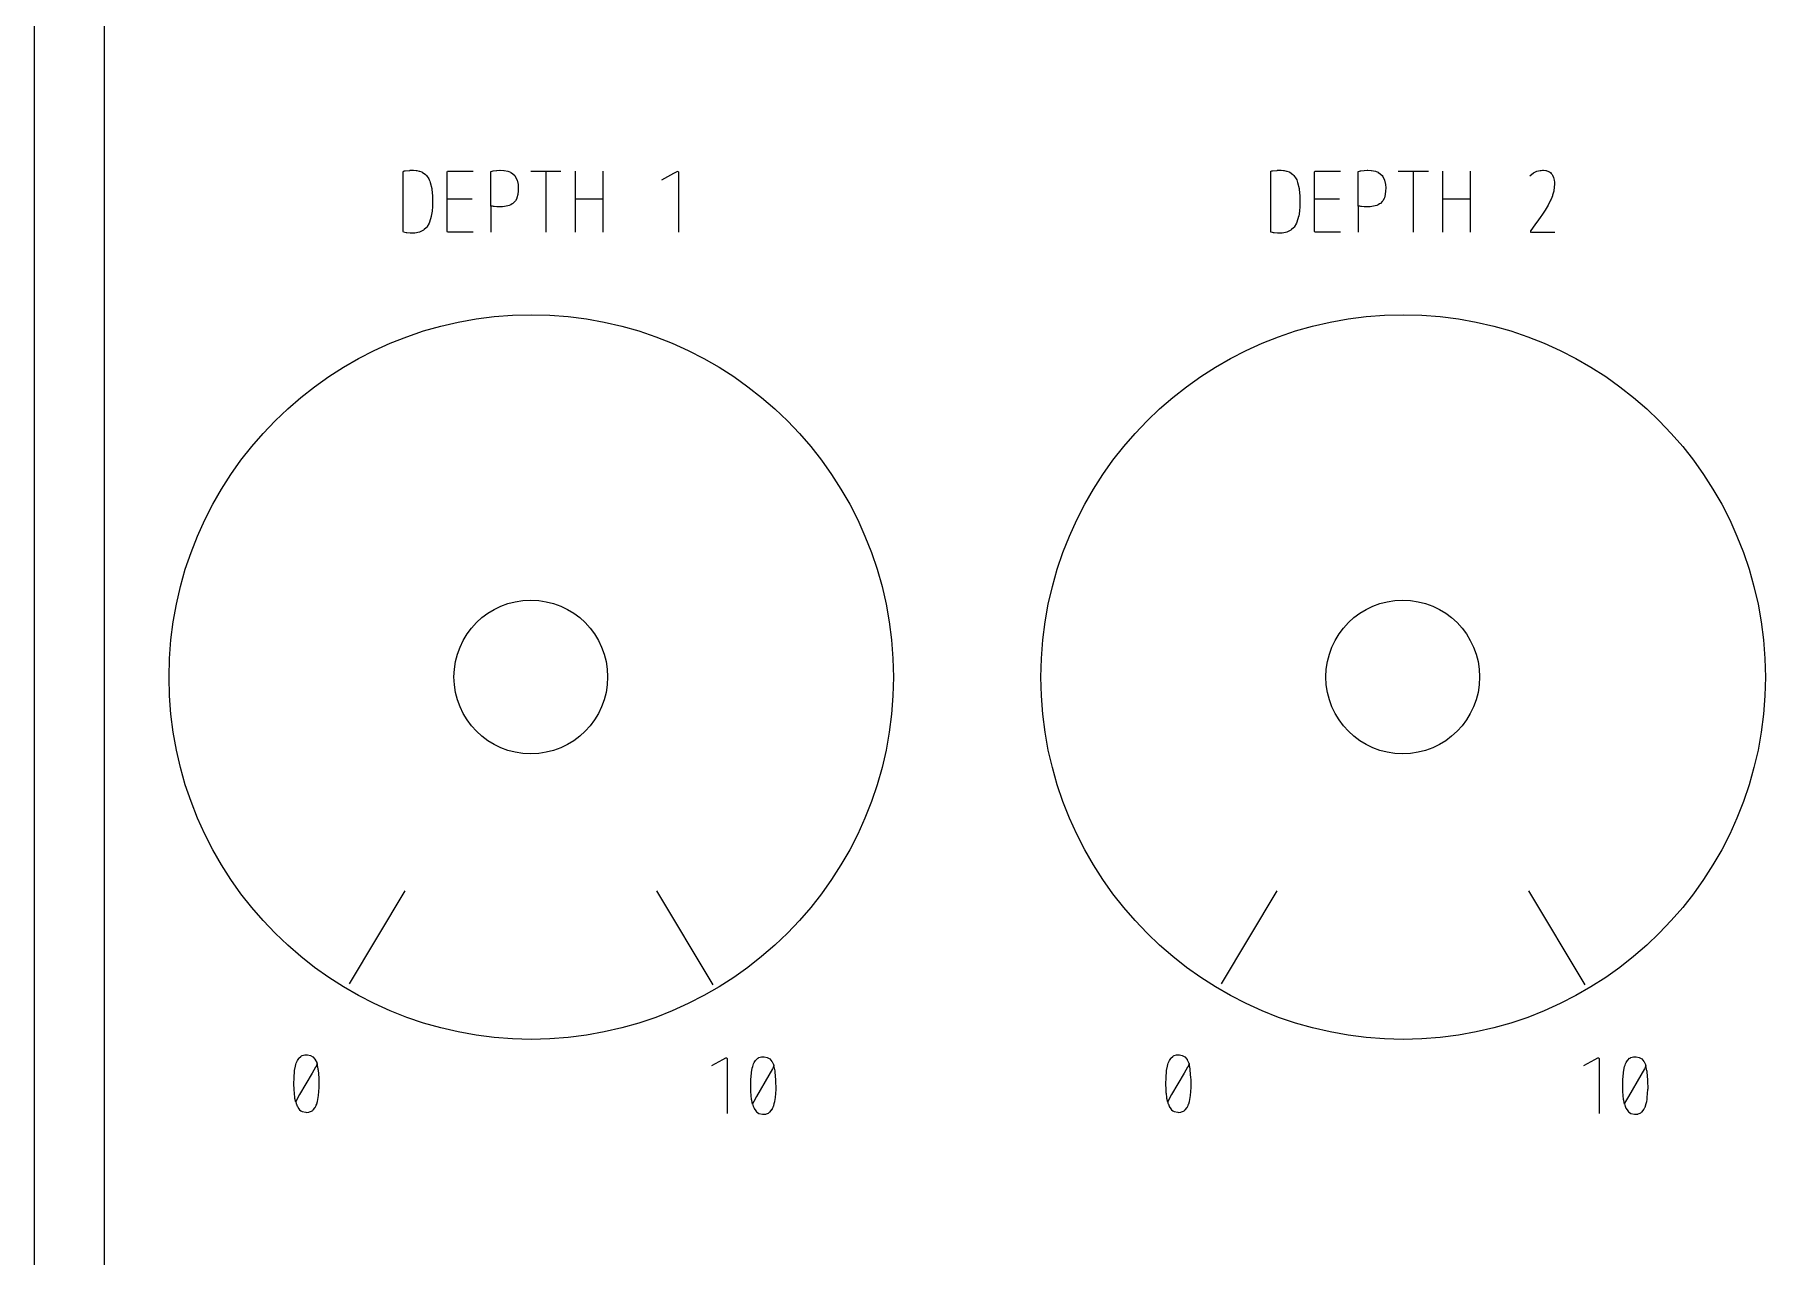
# Model space of a CAD drawing. Header units: millimetres. Extents: x 0 to 162, y -1 to 222.
# Drawn here: x 0 to 78.8, y 111 to 166.6 of the extents above; entities that cross this region are included whole.
import ezdxf

# ---------------------------------------------------------------- set-up
doc = ezdxf.new("R2010")
doc.units = ezdxf.units.MM
doc.layers.add('Gravur', color=7, linetype='CONTINUOUS')
doc.layers.add('Kontur', color=7, linetype='CONTINUOUS')

msp = doc.modelspace()

# ---------------------------------------------------------------- linework, layer by layer
at = {"layer": 'Gravur', "color": 255, "linetype": 'CONTINUOUS'}
for p, q in [((3.16416, 222.254), (3.17584, -0.946)), ((16.79481, 160.36377), (16.79713, 160.38865)), ((16.7949, 160.36113), (16.79481, 160.36377)), ((16.79481, 160.36377), (16.79481, 160.36377)), ((16.79592, 160.33879), (16.7949, 160.36113)), ((16.79592, 160.2171), (16.79592, 160.33879)), ((16.79592, 159.78923), (16.79592, 160.2171)), ((16.79713, 160.38865), (16.79873, 160.3929)), ((16.79873, 160.3929), (16.79908, 160.39361)), ((16.79908, 160.39361), (16.79945, 160.3943)), ((16.79945, 160.3943), (16.81568, 160.40633)), ((16.79945, 160.3943), (16.79945, 160.3943)), ((16.81568, 160.40633), (16.84046, 160.41198)), ((16.84046, 160.41198), (16.86151, 160.41404)), ((16.84046, 160.41198), (16.84046, 160.41198)), ((16.86151, 160.41404), (16.87835, 160.41563)), ((16.87835, 160.41563), (17.08024, 160.43509)), ((17.08024, 160.43509), (17.0921, 160.43628)), ((17.0921, 160.43628), (17.10496, 160.43766)), ((17.0921, 160.43628), (17.0921, 160.43628)), ((17.10496, 160.43766), (17.1178, 160.43915)), ((17.1178, 160.43915), (17.25201, 160.44446)), ((17.25201, 160.44446), (17.26454, 160.44403)), ((17.26454, 160.44403), (17.26454, 160.44403)), ((17.26454, 160.44403), (17.38538, 160.43293)), ((17.38538, 160.43293), (17.40829, 160.42939)), ((17.40829, 160.42939), (17.51878, 160.40484)), ((17.51878, 160.40484), (17.53093, 160.40131)), ((17.53093, 160.40131), (17.53093, 160.40131)), ((17.53093, 160.40131), (17.63887, 160.36126)), ((17.63887, 160.36126), (17.65952, 160.35151)), ((17.65952, 160.35151), (17.80158, 160.25405)), ((17.80158, 160.25405), (17.81906, 160.23735)), ((17.81906, 160.23735), (17.83587, 160.22005)), ((17.83587, 160.22005), (17.85203, 160.20216)), ((17.85203, 160.20216), (17.85203, 160.20216)), ((17.85203, 160.20216), (17.95246, 160.05453)), ((17.95246, 160.05453), (17.97909, 160.00044)), ((18.79717, 160.35842), (18.80391, 160.39708)), ((18.79717, 160.2485), (18.79717, 160.35842)), ((18.79717, 159.79708), (18.79717, 160.2485)), ((18.80391, 160.39708), (18.88353, 160.4016)), ((18.88353, 160.4016), (19.10728, 160.4016)), ((19.10728, 160.4016), (19.97481, 160.4016)), ((20.77562, 160.32278), (20.78137, 160.37318)), ((20.77591, 160.31696), (20.77562, 160.32278)), ((20.77562, 160.32278), (20.77562, 160.32278)), ((20.7788, 160.27206), (20.77591, 160.31696)), ((20.7788, 159.97765), (20.7788, 160.27206)), ((20.78137, 160.37318), (20.78554, 160.37964)), ((20.78554, 160.37964), (20.8366, 160.40243)), ((20.8366, 160.40243), (20.84241, 160.40365)), ((20.84241, 160.40365), (20.88931, 160.41119)), ((20.84241, 160.40365), (20.84241, 160.40365)), ((20.88931, 160.41119), (20.89656, 160.41237)), ((20.89656, 160.41237), (21.0454, 160.43269)), ((21.0454, 160.43269), (21.05897, 160.43394)), ((21.05897, 160.43394), (21.18848, 160.44066)), ((21.05897, 160.43394), (21.05897, 160.43394)), ((21.18848, 160.44066), (21.21452, 160.44085)), ((21.21452, 160.44085), (21.37112, 160.43373)), ((21.37112, 160.43373), (21.38855, 160.43188)), ((21.38855, 160.43188), (21.38855, 160.43188)), ((21.38855, 160.43188), (21.56184, 160.39731)), ((21.56184, 160.39731), (21.59529, 160.38637)), ((21.59529, 160.38637), (21.68315, 160.34843)), ((21.68315, 160.34843), (21.69263, 160.34345)), ((21.69263, 160.34345), (21.69263, 160.34345)), ((21.69263, 160.34345), (21.77277, 160.29264)), ((21.77277, 160.29264), (21.78764, 160.28114)), ((21.78764, 160.28114), (21.87399, 160.19391)), ((21.87399, 160.19391), (21.89791, 160.16124)), ((21.89791, 160.16124), (21.89791, 160.16124)), ((21.89791, 160.16124), (21.98123, 159.98941)), ((22.59948, 160.4016), (23.97731, 160.4016)), ((23.29036, 160.39767), (23.29036, 157.61846)), ((24.62429, 160.4016), (24.62429, 157.61846)), ((25.88043, 160.4016), (25.88043, 157.61846)), ((28.57577, 160.00513), (29.12533, 160.30962)), ((29.12533, 160.30962), (29.2745, 160.38504)), ((29.2745, 160.38504), (29.32391, 160.39135)), ((29.32391, 160.39135), (29.33338, 160.35057)), ((29.33338, 160.35057), (29.33338, 160.2328)), ((29.33338, 160.2328), (29.33338, 159.73035)), ((56.30881, 160.36377), (56.31113, 160.38865)), ((56.3089, 160.36113), (56.30881, 160.36377)), ((56.30881, 160.36377), (56.30881, 160.36377)), ((56.30992, 160.33879), (56.3089, 160.36113)), ((56.30992, 160.2171), (56.30992, 160.33879)), ((56.30992, 159.78923), (56.30992, 160.2171)), ((56.31113, 160.38865), (56.31273, 160.3929)), ((56.31273, 160.3929), (56.31308, 160.39361)), ((56.31308, 160.39361), (56.31345, 160.3943)), ((56.31345, 160.3943), (56.32968, 160.40633)), ((56.31345, 160.3943), (56.31345, 160.3943)), ((56.32968, 160.40633), (56.35446, 160.41198)), ((56.35446, 160.41198), (56.37551, 160.41404)), ((56.35446, 160.41198), (56.35446, 160.41198)), ((56.37551, 160.41404), (56.39235, 160.41563)), ((56.39235, 160.41563), (56.59424, 160.43509)), ((56.59424, 160.43509), (56.6061, 160.43628)), ((56.6061, 160.43628), (56.61896, 160.43766)), ((56.6061, 160.43628), (56.6061, 160.43628)), ((56.61896, 160.43766), (56.6318, 160.43915)), ((56.6318, 160.43915), (56.76601, 160.44446)), ((56.76601, 160.44446), (56.77854, 160.44403)), ((56.77854, 160.44403), (56.77854, 160.44403)), ((56.77854, 160.44403), (56.89938, 160.43293)), ((56.89938, 160.43293), (56.92229, 160.42939)), ((56.92229, 160.42939), (57.03278, 160.40484)), ((57.03278, 160.40484), (57.04493, 160.40131)), ((57.04493, 160.40131), (57.04493, 160.40131)), ((57.04493, 160.40131), (57.15287, 160.36126)), ((57.15287, 160.36126), (57.17352, 160.35151)), ((57.17352, 160.35151), (57.31558, 160.25405)), ((57.31558, 160.25405), (57.33306, 160.23735)), ((57.33306, 160.23735), (57.34987, 160.22005)), ((57.34987, 160.22005), (57.36603, 160.20216)), ((57.36603, 160.20216), (57.36603, 160.20216)), ((57.36603, 160.20216), (57.46646, 160.05453)), ((57.46646, 160.05453), (57.49309, 160.00044)), ((58.31117, 160.35842), (58.31791, 160.39708)), ((58.31117, 160.2485), (58.31117, 160.35842)), ((58.31117, 159.79708), (58.31117, 160.2485)), ((58.31791, 160.39708), (58.39753, 160.4016)), ((58.39753, 160.4016), (58.62128, 160.4016)), ((58.62128, 160.4016), (59.48881, 160.4016)), ((60.28962, 160.32278), (60.29537, 160.37318)), ((60.28991, 160.31696), (60.28962, 160.32278)), ((60.28962, 160.32278), (60.28962, 160.32278)), ((60.2928, 160.27206), (60.28991, 160.31696)), ((60.2928, 159.97765), (60.2928, 160.27206)), ((60.29537, 160.37318), (60.29954, 160.37964)), ((60.29954, 160.37964), (60.3506, 160.40243)), ((60.3506, 160.40243), (60.35641, 160.40365)), ((60.35641, 160.40365), (60.40331, 160.41119)), ((60.35641, 160.40365), (60.35641, 160.40365)), ((60.40331, 160.41119), (60.41056, 160.41237)), ((60.41056, 160.41237), (60.5594, 160.43269)), ((60.5594, 160.43269), (60.57297, 160.43394)), ((60.57297, 160.43394), (60.70248, 160.44066)), ((60.57297, 160.43394), (60.57297, 160.43394)), ((60.70248, 160.44066), (60.72852, 160.44085)), ((60.72852, 160.44085), (60.88512, 160.43373)), ((60.88512, 160.43373), (60.90255, 160.43188)), ((60.90255, 160.43188), (60.90255, 160.43188)), ((60.90255, 160.43188), (61.07584, 160.39731)), ((61.07584, 160.39731), (61.10929, 160.38637)), ((61.10929, 160.38637), (61.19715, 160.34843)), ((61.19715, 160.34843), (61.20663, 160.34345)), ((61.20663, 160.34345), (61.20663, 160.34345)), ((61.20663, 160.34345), (61.28677, 160.29264)), ((61.28677, 160.29264), (61.30164, 160.28114)), ((61.30164, 160.28114), (61.38799, 160.19391)), ((61.38799, 160.19391), (61.41191, 160.16124)), ((61.41191, 160.16124), (61.41191, 160.16124)), ((61.41191, 160.16124), (61.49523, 159.98941)), ((62.11348, 160.4016), (63.49131, 160.4016)), ((62.80436, 160.39767), (62.80436, 157.61846)), ((64.13829, 160.4016), (64.13829, 157.61846)), ((65.39443, 160.4016), (65.39443, 157.61846)), ((68.1094, 160.19355), (68.2861, 160.3275)), ((68.2861, 160.3275), (68.3134, 160.34254)), ((68.3134, 160.34254), (68.39794, 160.38129)), ((68.39794, 160.38129), (68.42695, 160.39204)), ((68.42695, 160.39204), (68.5804, 160.42957)), ((68.42695, 160.39204), (68.42695, 160.39204)), ((68.5804, 160.42957), (68.63334, 160.4355)), ((68.63334, 160.4355), (68.68704, 160.43805)), ((68.68704, 160.43805), (68.74139, 160.43716)), ((68.74139, 160.43716), (68.83592, 160.42622)), ((68.83592, 160.42622), (68.85469, 160.42238)), ((68.85469, 160.42238), (68.85469, 160.42238)), ((68.85469, 160.42238), (68.96765, 160.3843)), ((68.96765, 160.3843), (69.00262, 160.36573)), ((69.00262, 160.36573), (69.00262, 160.36573)), ((69.00262, 160.36573), (69.04865, 160.33406)), ((69.04865, 160.33406), (69.08998, 160.29557)), ((69.08998, 160.29557), (69.13305, 160.24031)), ((69.13305, 160.24031), (69.14535, 160.2206)), ((69.14535, 160.2206), (69.14535, 160.2206)), ((69.14535, 160.2206), (69.19395, 160.11232)), ((69.19395, 160.11232), (69.22267, 159.99541)), ((16.79592, 158.27793), (16.79592, 159.78923)), ((17.97909, 160.00044), (18.00263, 159.94459)), ((18.00263, 159.94459), (18.02327, 159.88736)), ((18.02327, 159.88736), (18.09025, 159.61007)), ((18.09025, 159.61007), (18.09637, 159.56992)), ((18.09637, 159.56992), (18.09637, 159.56992)), ((18.09637, 159.56992), (18.12209, 159.27029)), ((18.12209, 159.27029), (18.12505, 159.16985)), ((18.79717, 158.15624), (18.79717, 159.79708)), ((20.7788, 158.80787), (20.7788, 159.97765)), ((22.01162, 159.3317), (21.97196, 159.18513)), ((21.98123, 159.98941), (22.02376, 159.79843)), ((22.01438, 159.34723), (22.01162, 159.3317)), ((22.01162, 159.3317), (22.01162, 159.3317)), ((22.03056, 159.48697), (22.01438, 159.34723)), ((22.02376, 159.79843), (22.02376, 159.79843)), ((22.02376, 159.79843), (22.03487, 159.64001)), ((22.03487, 159.64001), (22.03056, 159.48697)), ((29.33338, 159.73035), (29.33338, 157.61846)), ((56.30992, 158.27793), (56.30992, 159.78923)), ((57.49309, 160.00044), (57.51663, 159.94459)), ((57.51663, 159.94459), (57.53727, 159.88736)), ((57.53727, 159.88736), (57.60425, 159.61007)), ((57.60425, 159.61007), (57.61037, 159.56992)), ((57.61037, 159.56992), (57.61037, 159.56992)), ((57.61037, 159.56992), (57.63609, 159.27029)), ((57.63609, 159.27029), (57.63905, 159.16985)), ((58.31117, 158.15624), (58.31117, 159.79708)), ((60.2928, 158.80787), (60.2928, 159.97765)), ((61.52562, 159.3317), (61.48596, 159.18513)), ((61.49523, 159.98941), (61.53776, 159.79843)), ((61.52838, 159.34723), (61.52562, 159.3317)), ((61.52562, 159.3317), (61.52562, 159.3317)), ((61.54456, 159.48697), (61.52838, 159.34723)), ((61.53776, 159.79843), (61.53776, 159.79843)), ((61.53776, 159.79843), (61.54887, 159.64001)), ((61.54887, 159.64001), (61.54456, 159.48697)), ((69.14061, 159.27107), (69.08281, 159.12493)), ((69.15331, 159.30742), (69.14061, 159.27107)), ((69.20644, 159.49399), (69.15331, 159.30742)), ((69.21208, 159.51993), (69.20644, 159.49399)), ((69.20644, 159.49399), (69.20644, 159.49399)), ((69.23982, 159.80885), (69.21208, 159.51993)), ((69.22267, 159.99541), (69.22267, 159.99541)), ((69.22267, 159.99541), (69.23459, 159.90144)), ((69.23459, 159.90144), (69.23982, 159.80885)), ((18.10382, 158.57234), (18.07144, 158.35219)), ((18.10718, 158.60412), (18.10382, 158.57234)), ((18.12063, 158.76263), (18.10718, 158.60412)), ((18.12172, 158.78044), (18.12063, 158.76263)), ((18.12063, 158.76263), (18.12063, 158.76263)), ((18.12664, 158.94133), (18.12172, 158.78044)), ((18.12505, 159.16985), (18.12505, 159.16985)), ((18.12505, 159.16985), (18.12642, 159.0555)), ((18.12642, 159.0555), (18.12664, 158.94133)), ((18.8011, 159.14545), (19.93555, 159.14545)), ((20.78554, 158.79943), (20.77666, 158.76439)), ((20.77666, 158.76439), (20.77674, 158.76032)), ((20.77674, 158.76032), (20.77674, 158.76032)), ((20.77674, 158.76032), (20.77868, 158.72976)), ((20.77868, 158.72976), (20.7788, 158.72543)), ((20.7788, 158.72543), (20.7788, 158.50561)), ((20.7788, 158.50561), (20.7788, 157.61846)), ((20.79261, 158.80333), (20.78554, 158.79943)), ((20.85036, 158.80424), (20.79261, 158.80333)), ((20.85722, 158.80324), (20.85036, 158.80424)), ((20.85036, 158.80424), (20.85036, 158.80424)), ((20.90834, 158.7944), (20.85722, 158.80324)), ((20.93288, 158.79124), (20.90834, 158.7944)), ((21.05649, 158.7785), (20.93288, 158.79124)), ((21.07097, 158.77741), (21.05649, 158.7785)), ((21.05649, 158.7785), (21.05649, 158.7785)), ((21.23023, 158.77258), (21.07097, 158.77741)), ((21.27519, 158.77394), (21.23023, 158.77258)), ((21.32021, 158.77662), (21.27519, 158.77394)), ((21.39876, 158.78481), (21.32021, 158.77662)), ((21.32021, 158.77662), (21.32021, 158.77662)), ((21.47616, 158.79793), (21.39876, 158.78481)), ((21.55161, 158.81653), (21.47616, 158.79793)), ((21.62428, 158.84117), (21.55161, 158.81653)), ((21.69336, 158.8724), (21.62428, 158.84117)), ((21.75802, 158.91079), (21.69336, 158.8724)), ((21.78942, 158.93359), (21.75802, 158.91079)), ((21.75802, 158.91079), (21.75802, 158.91079)), ((21.87414, 159.01511), (21.78942, 158.93359)), ((21.89885, 159.0469), (21.87414, 159.01511)), ((21.96078, 159.15723), (21.89885, 159.0469)), ((21.97196, 159.18513), (21.96078, 159.15723)), ((24.62822, 159.14545), (25.87651, 159.14545)), ((57.61782, 158.57234), (57.58544, 158.35219)), ((57.62118, 158.60412), (57.61782, 158.57234)), ((57.63463, 158.76263), (57.62118, 158.60412)), ((57.63572, 158.78044), (57.63463, 158.76263)), ((57.63463, 158.76263), (57.63463, 158.76263)), ((57.64064, 158.94133), (57.63572, 158.78044)), ((57.63905, 159.16985), (57.63905, 159.16985)), ((57.63905, 159.16985), (57.64042, 159.0555)), ((57.64042, 159.0555), (57.64064, 158.94133)), ((58.3151, 159.14545), (59.44955, 159.14545)), ((60.29954, 158.79943), (60.29066, 158.76439)), ((60.29066, 158.76439), (60.29074, 158.76032)), ((60.29074, 158.76032), (60.29074, 158.76032)), ((60.29074, 158.76032), (60.29268, 158.72976)), ((60.29268, 158.72976), (60.2928, 158.72543)), ((60.2928, 158.72543), (60.2928, 158.50561)), ((60.2928, 158.50561), (60.2928, 157.61846)), ((60.30661, 158.80333), (60.29954, 158.79943)), ((60.36436, 158.80424), (60.30661, 158.80333)), ((60.37122, 158.80324), (60.36436, 158.80424)), ((60.36436, 158.80424), (60.36436, 158.80424)), ((60.42234, 158.7944), (60.37122, 158.80324)), ((60.44688, 158.79124), (60.42234, 158.7944)), ((60.57049, 158.7785), (60.44688, 158.79124)), ((60.58497, 158.77741), (60.57049, 158.7785)), ((60.57049, 158.7785), (60.57049, 158.7785)), ((60.74423, 158.77258), (60.58497, 158.77741)), ((60.78919, 158.77394), (60.74423, 158.77258)), ((60.83421, 158.77662), (60.78919, 158.77394)), ((60.91276, 158.78481), (60.83421, 158.77662)), ((60.83421, 158.77662), (60.83421, 158.77662)), ((60.99016, 158.79793), (60.91276, 158.78481)), ((61.06561, 158.81653), (60.99016, 158.79793)), ((61.13828, 158.84117), (61.06561, 158.81653)), ((61.20736, 158.8724), (61.13828, 158.84117)), ((61.27202, 158.91079), (61.20736, 158.8724)), ((61.30342, 158.93359), (61.27202, 158.91079)), ((61.27202, 158.91079), (61.27202, 158.91079)), ((61.38814, 159.01511), (61.30342, 158.93359)), ((61.41285, 159.0469), (61.38814, 159.01511)), ((61.47478, 159.15723), (61.41285, 159.0469)), ((61.48596, 159.18513), (61.47478, 159.15723)), ((64.14222, 159.14545), (65.39051, 159.14545)), ((68.80839, 158.61728), (68.69795, 158.44817)), ((68.94302, 158.84309), (68.80839, 158.61728)), ((68.80839, 158.61728), (68.80839, 158.61728)), ((69.0616, 159.07707), (68.94302, 158.84309)), ((69.08281, 159.12493), (69.0616, 159.07707)), ((69.0616, 159.07707), (69.0616, 159.07707)), ((16.79592, 157.80295), (16.79592, 158.27793)), ((16.79592, 157.67734), (16.79592, 157.80295)), ((17.71601, 157.71788), (17.65799, 157.68154)), ((17.74769, 157.74119), (17.71601, 157.71788)), ((17.71601, 157.71788), (17.71601, 157.71788)), ((17.83503, 157.82173), (17.74769, 157.74119)), ((17.86148, 157.85212), (17.83503, 157.82173)), ((17.97228, 158.03063), (17.86148, 157.85212)), ((17.99277, 158.07816), (17.97228, 158.03063)), ((18.06653, 158.32779), (17.99277, 158.07816)), ((18.07144, 158.35219), (18.06653, 158.32779)), ((18.06653, 158.32779), (18.06653, 158.32779)), ((18.79717, 157.75192), (18.79717, 158.15624)), ((18.79717, 157.65378), (18.79717, 157.75192)), ((56.30992, 157.80295), (56.30992, 158.27793)), ((56.30992, 157.67734), (56.30992, 157.80295)), ((57.23001, 157.71788), (57.17199, 157.68154)), ((57.26169, 157.74119), (57.23001, 157.71788)), ((57.23001, 157.71788), (57.23001, 157.71788)), ((57.34903, 157.82173), (57.26169, 157.74119)), ((57.37548, 157.85212), (57.34903, 157.82173)), ((57.48628, 158.03063), (57.37548, 157.85212)), ((57.50677, 158.07816), (57.48628, 158.03063)), ((57.58053, 158.32779), (57.50677, 158.07816)), ((57.58544, 158.35219), (57.58053, 158.32779)), ((57.58053, 158.32779), (57.58053, 158.32779)), ((58.31117, 157.75192), (58.31117, 158.15624)), ((58.31117, 157.65378), (58.31117, 157.75192)), ((68.15417, 157.68945), (68.14873, 157.67734)), ((68.19349, 157.74761), (68.15417, 157.68945)), ((68.19813, 157.75332), (68.19349, 157.74761)), ((68.19349, 157.74761), (68.19349, 157.74761)), ((68.23844, 157.80295), (68.19813, 157.75332)), ((68.26963, 157.84464), (68.23844, 157.80295)), ((68.42374, 158.05438), (68.26963, 157.84464)), ((68.44002, 158.07697), (68.42374, 158.05438)), ((68.42374, 158.05438), (68.42374, 158.05438)), ((68.58451, 158.28186), (68.44002, 158.07697)), ((68.69795, 158.44817), (68.58451, 158.28186)), ((16.79479, 157.6502), (16.79483, 157.6529)), ((16.80043, 157.62399), (16.79479, 157.6502)), ((16.79483, 157.6529), (16.79585, 157.67375)), ((16.79483, 157.6529), (16.79483, 157.6529)), ((16.79585, 157.67375), (16.79592, 157.67734)), ((16.80633, 157.61799), (16.80043, 157.62399)), ((16.86453, 157.60126), (16.80633, 157.61799)), ((16.87171, 157.60042), (16.86453, 157.60126)), ((16.86453, 157.60126), (16.86453, 157.60126)), ((16.92546, 157.59544), (16.87171, 157.60042)), ((16.95601, 157.59132), (16.92546, 157.59544)), ((17.1115, 157.57696), (16.95601, 157.59132)), ((17.12883, 157.57613), (17.1115, 157.57696)), ((17.1115, 157.57696), (17.1115, 157.57696)), ((17.318, 157.57997), (17.12883, 157.57613)), ((17.39209, 157.58961), (17.318, 157.57997)), ((17.4633, 157.60458), (17.39209, 157.58961)), ((17.53146, 157.62489), (17.4633, 157.60458)), ((17.59641, 157.65054), (17.53146, 157.62489)), ((17.65799, 157.68154), (17.59641, 157.65054)), ((18.80391, 157.61904), (18.79717, 157.65378)), ((18.88353, 157.61453), (18.80391, 157.61904)), ((19.10728, 157.61453), (18.88353, 157.61453)), ((19.97481, 157.61453), (19.10728, 157.61453)), ((56.30879, 157.6502), (56.30883, 157.6529)), ((56.31443, 157.62399), (56.30879, 157.6502)), ((56.30883, 157.6529), (56.30985, 157.67375)), ((56.30883, 157.6529), (56.30883, 157.6529)), ((56.30985, 157.67375), (56.30992, 157.67734)), ((56.32033, 157.61799), (56.31443, 157.62399)), ((56.37853, 157.60126), (56.32033, 157.61799)), ((56.38571, 157.60042), (56.37853, 157.60126)), ((56.37853, 157.60126), (56.37853, 157.60126)), ((56.43946, 157.59544), (56.38571, 157.60042)), ((56.47001, 157.59132), (56.43946, 157.59544)), ((56.6255, 157.57696), (56.47001, 157.59132)), ((56.64283, 157.57613), (56.6255, 157.57696)), ((56.6255, 157.57696), (56.6255, 157.57696)), ((56.832, 157.57997), (56.64283, 157.57613)), ((56.90609, 157.58961), (56.832, 157.57997)), ((56.9773, 157.60458), (56.90609, 157.58961)), ((57.04546, 157.62489), (56.9773, 157.60458)), ((57.11041, 157.65054), (57.04546, 157.62489)), ((57.17199, 157.68154), (57.11041, 157.65054)), ((58.31791, 157.61904), (58.31117, 157.65378)), ((58.39753, 157.61453), (58.31791, 157.61904)), ((58.62128, 157.61453), (58.39753, 157.61453)), ((59.48881, 157.61453), (58.62128, 157.61453)), ((68.14067, 157.65493), (68.13825, 157.63115)), ((68.13825, 157.63115), (68.13939, 157.62715)), ((68.13939, 157.62715), (68.14073, 157.62451)), ((68.1414, 157.65743), (68.14067, 157.65493)), ((68.14067, 157.65493), (68.14067, 157.65493)), ((68.14073, 157.62451), (68.14245, 157.62222)), ((68.14873, 157.67734), (68.1414, 157.65743)), ((68.14245, 157.62222), (68.14245, 157.62222)), ((68.14245, 157.62222), (68.15613, 157.615)), ((68.15613, 157.615), (68.17451, 157.61326)), ((68.17451, 157.61326), (68.19058, 157.6139)), ((68.17451, 157.61326), (68.17451, 157.61326)), ((68.19058, 157.6139), (68.20361, 157.61453)), ((68.20361, 157.61453), (68.40773, 157.61453)), ((68.40773, 157.61453), (69.25955, 157.61453)), ((16.86308, 127.63164), (14.32692, 123.39236)), ((28.33067, 127.62825), (30.89533, 123.34775)), ((56.58408, 127.63164), (54.04792, 123.39236)), ((68.05167, 127.62825), (70.61633, 123.34775)), ((11.94377, 119.83809), (11.95681, 119.86813)), ((11.95681, 119.86813), (11.97079, 119.89777)), ((11.97079, 119.89777), (12.03295, 119.9961)), ((12.03295, 119.9961), (12.04127, 120.00638)), ((12.04127, 120.00638), (12.1284, 120.08814)), ((12.04127, 120.00638), (12.04127, 120.00638)), ((12.1284, 120.08814), (12.14779, 120.10088)), ((12.14779, 120.10088), (12.16532, 120.11096)), ((12.16532, 120.11096), (12.18334, 120.12011)), ((12.18334, 120.12011), (12.30306, 120.15644)), ((12.18334, 120.12011), (12.18334, 120.12011)), ((12.30306, 120.15644), (12.42958, 120.15927)), ((12.42958, 120.15927), (12.42958, 120.15927)), ((12.42958, 120.15927), (12.56094, 120.12746)), ((12.56094, 120.12746), (12.67617, 120.06202)), ((12.67617, 120.06202), (12.77958, 119.94563)), ((12.77958, 119.94563), (12.78758, 119.93328)), ((12.78758, 119.93328), (12.78758, 119.93328)), ((12.78758, 119.93328), (12.84873, 119.81278)), ((30.85266, 119.67118), (31.35589, 119.95)), ((31.35589, 119.95), (31.49248, 120.01906)), ((31.49248, 120.01906), (31.53773, 120.02484)), ((31.53773, 120.02484), (31.5464, 119.98749)), ((31.5464, 119.98749), (31.5464, 119.87966)), ((31.5464, 119.87966), (31.5464, 119.41957)), ((32.78179, 119.80777), (32.84395, 119.9061)), ((32.84395, 119.9061), (32.85227, 119.91638)), ((32.85227, 119.91638), (32.9394, 119.99814)), ((32.85227, 119.91638), (32.85227, 119.91638)), ((32.9394, 119.99814), (32.95879, 120.01088)), ((32.95879, 120.01088), (32.97632, 120.02096)), ((32.97632, 120.02096), (32.99434, 120.03011)), ((32.99434, 120.03011), (33.11406, 120.06644)), ((32.99434, 120.03011), (32.99434, 120.03011)), ((33.11406, 120.06644), (33.24058, 120.06927)), ((33.24058, 120.06927), (33.24058, 120.06927)), ((33.24058, 120.06927), (33.37194, 120.03746)), ((33.37194, 120.03746), (33.48717, 119.97202)), ((33.48717, 119.97202), (33.59058, 119.85563)), ((33.59058, 119.85563), (33.59858, 119.84328)), ((33.59858, 119.84328), (33.59858, 119.84328)), ((33.59858, 119.84328), (33.65973, 119.72278)), ((51.66477, 119.83809), (51.67781, 119.86813)), ((51.67781, 119.86813), (51.69179, 119.89777)), ((51.69179, 119.89777), (51.75395, 119.9961)), ((51.75395, 119.9961), (51.76227, 120.00638)), ((51.76227, 120.00638), (51.8494, 120.08814)), ((51.76227, 120.00638), (51.76227, 120.00638)), ((51.8494, 120.08814), (51.86879, 120.10088)), ((51.86879, 120.10088), (51.88632, 120.11096)), ((51.88632, 120.11096), (51.90434, 120.12011)), ((51.90434, 120.12011), (52.02406, 120.15644)), ((51.90434, 120.12011), (51.90434, 120.12011)), ((52.02406, 120.15644), (52.15058, 120.15927)), ((52.15058, 120.15927), (52.15058, 120.15927)), ((52.15058, 120.15927), (52.28194, 120.12746)), ((52.28194, 120.12746), (52.39717, 120.06202)), ((52.39717, 120.06202), (52.50058, 119.94563)), ((52.50058, 119.94563), (52.50858, 119.93328)), ((52.50858, 119.93328), (52.50858, 119.93328)), ((52.50858, 119.93328), (52.56973, 119.81278)), ((70.57366, 119.67118), (71.07689, 119.95)), ((71.07689, 119.95), (71.21348, 120.01906)), ((71.21348, 120.01906), (71.25873, 120.02484)), ((71.25873, 120.02484), (71.2674, 119.98749)), ((71.2674, 119.98749), (71.2674, 119.87966)), ((71.2674, 119.87966), (71.2674, 119.41957)), ((72.50279, 119.80777), (72.56495, 119.9061)), ((72.56495, 119.9061), (72.57327, 119.91638)), ((72.57327, 119.91638), (72.6604, 119.99814)), ((72.57327, 119.91638), (72.57327, 119.91638)), ((72.6604, 119.99814), (72.67979, 120.01088)), ((72.67979, 120.01088), (72.69732, 120.02096)), ((72.69732, 120.02096), (72.71534, 120.03011)), ((72.71534, 120.03011), (72.83506, 120.06644)), ((72.71534, 120.03011), (72.71534, 120.03011)), ((72.83506, 120.06644), (72.96158, 120.06927)), ((72.96158, 120.06927), (72.96158, 120.06927)), ((72.96158, 120.06927), (73.09294, 120.03746)), ((73.09294, 120.03746), (73.20817, 119.97202)), ((73.20817, 119.97202), (73.31158, 119.85563)), ((73.31158, 119.85563), (73.31958, 119.84328)), ((73.31958, 119.84328), (73.31958, 119.84328)), ((73.31958, 119.84328), (73.38073, 119.72278)), ((11.81115, 118.86747), (11.81848, 119.07934)), ((11.81848, 119.07934), (11.82048, 119.12136)), ((11.82048, 119.12136), (11.84217, 119.41373)), ((11.84217, 119.41373), (11.84616, 119.44639)), ((11.84616, 119.44639), (11.88215, 119.64634)), ((11.84616, 119.44639), (11.84616, 119.44639)), ((11.88215, 119.64634), (11.89942, 119.71147)), ((11.89942, 119.71147), (11.91985, 119.77546)), ((11.91985, 119.77546), (11.94377, 119.83809)), ((11.94377, 119.83809), (11.94377, 119.83809)), ((12.6397, 119.32265), (12.07386, 118.34496)), ((12.80192, 119.60302), (12.6397, 119.32265)), ((12.80814, 119.61373), (12.80192, 119.60302)), ((12.83623, 119.66391), (12.80814, 119.61373)), ((12.83948, 119.67051), (12.83623, 119.66391)), ((12.83623, 119.66391), (12.83623, 119.66391)), ((12.86636, 119.75491), (12.83948, 119.67051)), ((12.84873, 119.81278), (12.85754, 119.78905)), ((12.85754, 119.78905), (12.86636, 119.75491)), ((12.9173, 119.52035), (12.86668, 119.75613)), ((12.92051, 119.50015), (12.9173, 119.52035)), ((12.92352, 119.47994), (12.92051, 119.50015)), ((12.92635, 119.4597), (12.92352, 119.47994)), ((12.95696, 119.11418), (12.92635, 119.4597)), ((12.96107, 119.0469), (12.95696, 119.11418)), ((31.5464, 119.41957), (31.5464, 117.48574)), ((32.63148, 119.03136), (32.65317, 119.32373)), ((32.65317, 119.32373), (32.65716, 119.35639)), ((32.65716, 119.35639), (32.69315, 119.55634)), ((32.65716, 119.35639), (32.65716, 119.35639)), ((32.69315, 119.55634), (32.71042, 119.62147)), ((32.71042, 119.62147), (32.73085, 119.68546)), ((32.73085, 119.68546), (32.75477, 119.74809)), ((32.75477, 119.74809), (32.76781, 119.77813)), ((32.75477, 119.74809), (32.75477, 119.74809)), ((32.76781, 119.77813), (32.78179, 119.80777)), ((33.4507, 119.23265), (32.88486, 118.25496)), ((33.61292, 119.51302), (33.4507, 119.23265)), ((33.61914, 119.52373), (33.61292, 119.51302)), ((33.64723, 119.57391), (33.61914, 119.52373)), ((33.65048, 119.58051), (33.64723, 119.57391)), ((33.64723, 119.57391), (33.64723, 119.57391)), ((33.67736, 119.66491), (33.65048, 119.58051)), ((33.65973, 119.72278), (33.66854, 119.69905)), ((33.66854, 119.69905), (33.67736, 119.66491)), ((33.7283, 119.43035), (33.67768, 119.66613)), ((33.73151, 119.41015), (33.7283, 119.43035)), ((33.73452, 119.38994), (33.73151, 119.41015)), ((33.73735, 119.3697), (33.73452, 119.38994)), ((33.76796, 119.02418), (33.73735, 119.3697)), ((51.53215, 118.86747), (51.53948, 119.07934)), ((51.53948, 119.07934), (51.54148, 119.12136)), ((51.54148, 119.12136), (51.56317, 119.41373)), ((51.56317, 119.41373), (51.56716, 119.44639)), ((51.56716, 119.44639), (51.60315, 119.64634)), ((51.56716, 119.44639), (51.56716, 119.44639)), ((51.60315, 119.64634), (51.62042, 119.71147)), ((51.62042, 119.71147), (51.64085, 119.77546)), ((51.64085, 119.77546), (51.66477, 119.83809)), ((51.66477, 119.83809), (51.66477, 119.83809)), ((52.3607, 119.32265), (51.79486, 118.34496)), ((52.52292, 119.60302), (52.3607, 119.32265)), ((52.52914, 119.61373), (52.52292, 119.60302)), ((52.55723, 119.66391), (52.52914, 119.61373)), ((52.56048, 119.67051), (52.55723, 119.66391)), ((52.55723, 119.66391), (52.55723, 119.66391)), ((52.58736, 119.75491), (52.56048, 119.67051)), ((52.56973, 119.81278), (52.57854, 119.78905)), ((52.57854, 119.78905), (52.58736, 119.75491)), ((52.6383, 119.52035), (52.58768, 119.75613)), ((52.64151, 119.50015), (52.6383, 119.52035)), ((52.64452, 119.47994), (52.64151, 119.50015)), ((52.64735, 119.4597), (52.64452, 119.47994)), ((52.67796, 119.11418), (52.64735, 119.4597)), ((52.68207, 119.0469), (52.67796, 119.11418)), ((71.2674, 119.41957), (71.2674, 117.48574)), ((72.35248, 119.03136), (72.37417, 119.32373)), ((72.37417, 119.32373), (72.37816, 119.35639)), ((72.37816, 119.35639), (72.41415, 119.55634)), ((72.37816, 119.35639), (72.37816, 119.35639)), ((72.41415, 119.55634), (72.43142, 119.62147)), ((72.43142, 119.62147), (72.45185, 119.68546)), ((72.45185, 119.68546), (72.47577, 119.74809)), ((72.47577, 119.74809), (72.48881, 119.77813)), ((72.47577, 119.74809), (72.47577, 119.74809)), ((72.48881, 119.77813), (72.50279, 119.80777)), ((73.1717, 119.23265), (72.60586, 118.25496)), ((73.33392, 119.51302), (73.1717, 119.23265)), ((73.34014, 119.52373), (73.33392, 119.51302)), ((73.36823, 119.57391), (73.34014, 119.52373)), ((73.37148, 119.58051), (73.36823, 119.57391)), ((73.36823, 119.57391), (73.36823, 119.57391)), ((73.39836, 119.66491), (73.37148, 119.58051)), ((73.38073, 119.72278), (73.38954, 119.69905)), ((73.38954, 119.69905), (73.39836, 119.66491)), ((73.4493, 119.43035), (73.39868, 119.66613)), ((73.45251, 119.41015), (73.4493, 119.43035)), ((73.45552, 119.38994), (73.45251, 119.41015)), ((73.45835, 119.3697), (73.45552, 119.38994)), ((73.48896, 119.02418), (73.45835, 119.3697)), ((11.81085, 118.84388), (11.81115, 118.86747)), ((11.81999, 118.58579), (11.81085, 118.84388)), ((11.81115, 118.86747), (11.81115, 118.86747)), ((11.82246, 118.55749), (11.81999, 118.58579)), ((11.83284, 118.41635), (11.82246, 118.55749)), ((11.83405, 118.39993), (11.83284, 118.41635)), ((11.83284, 118.41635), (11.83284, 118.41635)), ((11.85255, 118.21915), (11.83405, 118.39993)), ((12.07386, 118.34496), (11.94721, 118.1257)), ((12.92051, 118.21516), (12.93244, 118.30183)), ((12.93244, 118.30183), (12.96325, 118.66598)), ((12.96469, 118.70681), (12.96107, 119.0469)), ((12.96325, 118.66598), (12.96469, 118.70681)), ((12.96469, 118.70681), (12.96469, 118.70681)), ((32.62185, 118.75388), (32.62215, 118.77747)), ((32.63099, 118.49579), (32.62185, 118.75388)), ((32.62215, 118.77747), (32.62948, 118.98934)), ((32.62215, 118.77747), (32.62215, 118.77747)), ((32.62948, 118.98934), (32.63148, 119.03136)), ((32.63346, 118.46749), (32.63099, 118.49579)), ((32.64384, 118.32635), (32.63346, 118.46749)), ((32.64505, 118.30993), (32.64384, 118.32635)), ((32.64384, 118.32635), (32.64384, 118.32635)), ((32.66355, 118.12915), (32.64505, 118.30993)), ((33.74344, 118.21183), (33.77425, 118.57598)), ((33.77207, 118.9569), (33.76796, 119.02418)), ((33.77569, 118.61681), (33.77207, 118.9569)), ((33.77425, 118.57598), (33.77569, 118.61681)), ((33.77569, 118.61681), (33.77569, 118.61681)), ((51.53185, 118.84388), (51.53215, 118.86747)), ((51.54099, 118.58579), (51.53185, 118.84388)), ((51.53215, 118.86747), (51.53215, 118.86747)), ((51.54346, 118.55749), (51.54099, 118.58579)), ((51.55384, 118.41635), (51.54346, 118.55749)), ((51.55505, 118.39993), (51.55384, 118.41635)), ((51.55384, 118.41635), (51.55384, 118.41635)), ((51.57355, 118.21915), (51.55505, 118.39993)), ((51.79486, 118.34496), (51.66821, 118.1257)), ((52.64151, 118.21516), (52.65344, 118.30183)), ((52.65344, 118.30183), (52.68425, 118.66598)), ((52.68569, 118.70681), (52.68207, 119.0469)), ((52.68425, 118.66598), (52.68569, 118.70681)), ((52.68569, 118.70681), (52.68569, 118.70681)), ((72.34285, 118.75388), (72.34315, 118.77747)), ((72.35199, 118.49579), (72.34285, 118.75388)), ((72.34315, 118.77747), (72.35048, 118.98934)), ((72.34315, 118.77747), (72.34315, 118.77747)), ((72.35048, 118.98934), (72.35248, 119.03136)), ((72.35446, 118.46749), (72.35199, 118.49579)), ((72.36484, 118.32635), (72.35446, 118.46749)), ((72.36605, 118.30993), (72.36484, 118.32635)), ((72.36484, 118.32635), (72.36484, 118.32635)), ((72.38455, 118.12915), (72.36605, 118.30993)), ((73.46444, 118.21183), (73.49525, 118.57598)), ((73.49307, 118.9569), (73.48896, 119.02418)), ((73.49669, 118.61681), (73.49307, 118.9569)), ((73.49525, 118.57598), (73.49669, 118.61681)), ((73.49669, 118.61681), (73.49669, 118.61681)), ((11.85349, 118.21274), (11.85255, 118.21915)), ((11.85993, 118.17307), (11.85349, 118.21274)), ((11.86158, 118.16373), (11.85993, 118.17307)), ((11.89544, 118.00831), (11.86158, 118.16373)), ((11.94721, 118.1257), (11.89591, 118.01005)), ((11.89591, 118.01005), (11.90833, 117.9574)), ((11.90833, 117.9574), (11.90943, 117.95395)), ((11.90943, 117.95395), (11.90943, 117.95395)), ((11.90943, 117.95395), (11.92203, 117.91953)), ((11.92203, 117.91953), (11.92561, 117.91003)), ((11.92561, 117.91003), (11.96045, 117.82597)), ((11.96045, 117.82597), (11.96833, 117.80941)), ((11.96833, 117.80941), (11.96833, 117.80941)), ((11.96833, 117.80941), (12.04089, 117.69244)), ((12.04089, 117.69244), (12.07113, 117.65852)), ((12.07113, 117.65852), (12.07113, 117.65852)), ((12.07113, 117.65852), (12.1229, 117.61476)), ((12.1229, 117.61476), (12.18373, 117.58092)), ((12.18373, 117.58092), (12.35203, 117.53928)), ((12.35203, 117.53928), (12.37672, 117.53795)), ((12.37672, 117.53795), (12.49879, 117.54951)), ((12.49879, 117.54951), (12.52252, 117.55558)), ((12.52252, 117.55558), (12.61314, 117.59285)), ((12.52252, 117.55558), (12.52252, 117.55558)), ((12.61314, 117.59285), (12.64139, 117.61001)), ((12.64139, 117.61001), (12.66844, 117.62959)), ((12.66844, 117.62959), (12.69414, 117.65164)), ((12.69414, 117.65164), (12.7755, 117.75151)), ((12.7755, 117.75151), (12.78173, 117.76158)), ((12.78173, 117.76158), (12.82532, 117.84606)), ((12.78173, 117.76158), (12.78173, 117.76158)), ((12.82532, 117.84606), (12.83263, 117.8633)), ((12.83263, 117.8633), (12.85073, 117.91084)), ((12.85073, 117.91084), (12.85623, 117.92687)), ((12.85623, 117.92687), (12.88486, 118.02667)), ((12.85623, 117.92687), (12.85623, 117.92687)), ((12.88486, 118.02667), (12.90634, 118.12848)), ((12.90634, 118.12848), (12.92051, 118.21516)), ((12.90634, 118.12848), (12.90634, 118.12848)), ((32.66449, 118.12274), (32.66355, 118.12915)), ((32.67093, 118.08307), (32.66449, 118.12274)), ((32.67258, 118.07373), (32.67093, 118.08307)), ((32.70644, 117.91831), (32.67258, 118.07373)), ((32.75821, 118.0357), (32.70691, 117.92005)), ((32.70691, 117.92005), (32.71933, 117.8674)), ((32.71933, 117.8674), (32.72043, 117.86395)), ((32.72043, 117.86395), (32.72043, 117.86395)), ((32.72043, 117.86395), (32.73303, 117.82953)), ((32.73303, 117.82953), (32.73661, 117.82003)), ((32.73661, 117.82003), (32.77145, 117.73597)), ((32.88486, 118.25496), (32.75821, 118.0357)), ((32.77145, 117.73597), (32.77933, 117.71941)), ((32.77933, 117.71941), (32.77933, 117.71941)), ((32.77933, 117.71941), (32.85189, 117.60244)), ((32.85189, 117.60244), (32.88213, 117.56852)), ((32.88213, 117.56852), (32.88213, 117.56852)), ((32.88213, 117.56852), (32.9339, 117.52476)), ((32.9339, 117.52476), (32.99473, 117.49092)), ((32.99473, 117.49092), (33.16303, 117.44928)), ((33.33352, 117.46558), (33.42414, 117.50285)), ((33.42414, 117.50285), (33.45239, 117.52001)), ((33.45239, 117.52001), (33.47944, 117.53959)), ((33.47944, 117.53959), (33.50514, 117.56164)), ((33.50514, 117.56164), (33.5865, 117.66151)), ((33.5865, 117.66151), (33.59273, 117.67158)), ((33.59273, 117.67158), (33.63632, 117.75606)), ((33.59273, 117.67158), (33.59273, 117.67158)), ((33.63632, 117.75606), (33.64363, 117.7733)), ((33.64363, 117.7733), (33.66173, 117.82084)), ((33.66173, 117.82084), (33.66723, 117.83687)), ((33.66723, 117.83687), (33.69586, 117.93667)), ((33.66723, 117.83687), (33.66723, 117.83687)), ((33.69586, 117.93667), (33.71734, 118.03848)), ((33.71734, 118.03848), (33.73151, 118.12516)), ((33.71734, 118.03848), (33.71734, 118.03848)), ((33.73151, 118.12516), (33.74344, 118.21183)), ((51.57449, 118.21274), (51.57355, 118.21915)), ((51.58093, 118.17307), (51.57449, 118.21274)), ((51.58258, 118.16373), (51.58093, 118.17307)), ((51.61644, 118.00831), (51.58258, 118.16373)), ((51.66821, 118.1257), (51.61691, 118.01005)), ((51.61691, 118.01005), (51.62933, 117.9574)), ((51.62933, 117.9574), (51.63043, 117.95395)), ((51.63043, 117.95395), (51.63043, 117.95395)), ((51.63043, 117.95395), (51.64303, 117.91953)), ((51.64303, 117.91953), (51.64661, 117.91003)), ((51.64661, 117.91003), (51.68145, 117.82597)), ((51.68145, 117.82597), (51.68933, 117.80941)), ((51.68933, 117.80941), (51.68933, 117.80941)), ((51.68933, 117.80941), (51.76189, 117.69244)), ((51.76189, 117.69244), (51.79213, 117.65852)), ((51.79213, 117.65852), (51.79213, 117.65852)), ((51.79213, 117.65852), (51.8439, 117.61476)), ((51.8439, 117.61476), (51.90473, 117.58092)), ((51.90473, 117.58092), (52.07303, 117.53928)), ((52.07303, 117.53928), (52.09772, 117.53795)), ((52.09772, 117.53795), (52.21979, 117.54951)), ((52.21979, 117.54951), (52.24352, 117.55558)), ((52.24352, 117.55558), (52.33414, 117.59285)), ((52.24352, 117.55558), (52.24352, 117.55558)), ((52.33414, 117.59285), (52.36239, 117.61001)), ((52.36239, 117.61001), (52.38944, 117.62959)), ((52.38944, 117.62959), (52.41514, 117.65164)), ((52.41514, 117.65164), (52.4965, 117.75151)), ((52.4965, 117.75151), (52.50273, 117.76158)), ((52.50273, 117.76158), (52.54632, 117.84606)), ((52.50273, 117.76158), (52.50273, 117.76158)), ((52.54632, 117.84606), (52.55363, 117.8633)), ((52.55363, 117.8633), (52.57173, 117.91084)), ((52.57173, 117.91084), (52.57723, 117.92687)), ((52.57723, 117.92687), (52.60586, 118.02667)), ((52.57723, 117.92687), (52.57723, 117.92687)), ((52.60586, 118.02667), (52.62734, 118.12848)), ((52.62734, 118.12848), (52.64151, 118.21516)), ((52.62734, 118.12848), (52.62734, 118.12848)), ((72.38549, 118.12274), (72.38455, 118.12915)), ((72.39193, 118.08307), (72.38549, 118.12274)), ((72.39358, 118.07373), (72.39193, 118.08307)), ((72.42744, 117.91831), (72.39358, 118.07373)), ((72.47921, 118.0357), (72.42791, 117.92005)), ((72.42791, 117.92005), (72.44033, 117.8674)), ((72.44033, 117.8674), (72.44143, 117.86395)), ((72.44143, 117.86395), (72.44143, 117.86395)), ((72.44143, 117.86395), (72.45403, 117.82953)), ((72.45403, 117.82953), (72.45761, 117.82003)), ((72.45761, 117.82003), (72.49245, 117.73597)), ((72.60586, 118.25496), (72.47921, 118.0357)), ((72.49245, 117.73597), (72.50033, 117.71941)), ((72.50033, 117.71941), (72.50033, 117.71941)), ((72.50033, 117.71941), (72.57289, 117.60244)), ((72.57289, 117.60244), (72.60313, 117.56852)), ((72.60313, 117.56852), (72.60313, 117.56852)), ((72.60313, 117.56852), (72.6549, 117.52476)), ((72.6549, 117.52476), (72.71573, 117.49092)), ((72.71573, 117.49092), (72.88403, 117.44928)), ((73.05452, 117.46558), (73.14514, 117.50285)), ((73.14514, 117.50285), (73.17339, 117.52001)), ((73.17339, 117.52001), (73.20044, 117.53959)), ((73.20044, 117.53959), (73.22614, 117.56164)), ((73.22614, 117.56164), (73.3075, 117.66151)), ((73.3075, 117.66151), (73.31373, 117.67158)), ((73.31373, 117.67158), (73.35732, 117.75606)), ((73.31373, 117.67158), (73.31373, 117.67158)), ((73.35732, 117.75606), (73.36463, 117.7733)), ((73.36463, 117.7733), (73.38273, 117.82084)), ((73.38273, 117.82084), (73.38823, 117.83687)), ((73.38823, 117.83687), (73.41686, 117.93667)), ((73.38823, 117.83687), (73.38823, 117.83687)), ((73.41686, 117.93667), (73.43834, 118.03848)), ((73.43834, 118.03848), (73.45251, 118.12516)), ((73.43834, 118.03848), (73.43834, 118.03848)), ((73.45251, 118.12516), (73.46444, 118.21183)), ((33.16303, 117.44928), (33.18772, 117.44795)), ((33.18772, 117.44795), (33.30979, 117.45951)), ((33.30979, 117.45951), (33.33352, 117.46558)), ((33.33352, 117.46558), (33.33352, 117.46558)), ((72.88403, 117.44928), (72.90872, 117.44795)), ((72.90872, 117.44795), (73.03079, 117.45951)), ((73.03079, 117.45951), (73.05452, 117.46558)), ((73.05452, 117.46558), (73.05452, 117.46558))]:
    msp.add_line(p, q, dxfattribs=at)
for centre in [(22.623, 137.362), (62.344, 137.362)]:
    msp.add_circle(centre, 16.5, dxfattribs=at)
at = {"layer": 'Kontur', "color": 7, "linetype": 'CONTINUOUS'}
msp.add_line((0, 0), (0, 222.25), dxfattribs=at)
for centre in [(22.604, 137.365), (62.325, 137.365)]:
    msp.add_circle(centre, 3.5, dxfattribs=at)

doc.saveas('drawing.dxf')
